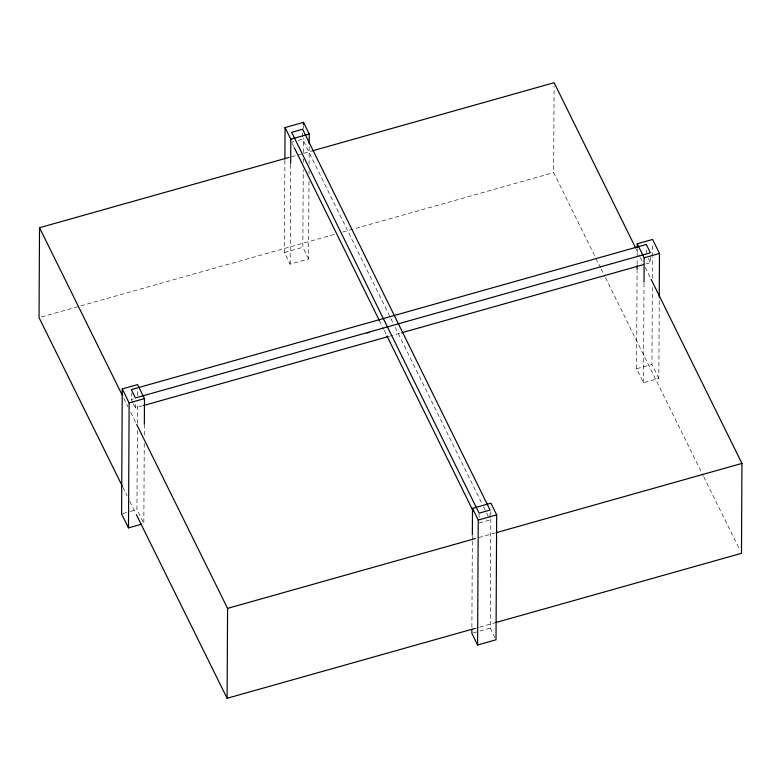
<?xml version="1.0" encoding="UTF-8"?>
<svg xmlns="http://www.w3.org/2000/svg" width="781" height="781" viewBox="0 0 781 781"><rect width="100%" height="100%" fill="white"/><g stroke="black" fill="none" stroke-linecap="round" stroke-linejoin="round"><path stroke-width="0.59" stroke-dasharray="3.9 2.93" d="M132.799 402.625L131.267 399.501L131.296 392.902M142.406 405.856L135.367 407.838L135.386 403.435M144.251 443.491L143.831 523.553L136.939 509.554L137.358 429.491M137.397 423.419L137.505 402.801M137.544 395.518L137.573 389.455M144.3 434.997L144.358 424.083M308.983 181.329L308.573 258.97L290.151 264.163L284.411 252.497L284.889 160.3M290.151 264.163L290.678 163.473M302.589 136.939L302.608 132.536M308.573 258.97L302.833 247.304L303.243 169.662M303.272 162.38L303.292 158.748M303.331 152.676L303.399 138.12M303.458 128.416L303.467 125.995M309.022 174.056L309.042 170.414M309.071 164.352L309.169 146.154M471.88 627.25L472.329 541.126M472.329 539.915L472.349 536.274M479.075 517.559L479.095 514.259M490.019 517.764L490.058 511.164M494.969 637.677L490.263 628.129L490.839 518.945M490.858 514.093L490.878 511.672M600.609 267.785L553.651 172.611L554.1 86.359M659.232 300.773L658.832 378.414L643.476 382.739L636.583 368.73L637.101 270.47M637.13 264.408L637.159 258.345M637.169 257.125L637.218 248.631M643.476 382.739L643.993 283.259M646.258 253.259L646.277 249.959M645.662 264.017L650.358 262.699L650.388 257.193M658.832 378.414L651.94 364.405L652.35 285.553M652.389 278.28L652.496 257.652M652.496 256.441L652.565 244.307M291.616 142.23L293.802 141.615M298.196 140.375L302.579 139.145L390.402 317.584M291.352 156.766L303.048 153.466M303.78 153.261L311.892 150.977M41.364 316.988L334.6 234.349M342.654 232.074L553.651 172.611M284.411 252.497L302.833 247.304M131.267 399.501L133.61 398.837M389.348 336.26L401.659 332.784M122.685 513.566L129.265 511.711M130.359 511.409L136.939 509.554M636.583 368.73L651.94 364.405M479.046 523.055L490.009 519.97M478.782 537.582L495.33 532.925M474.897 628.451L478.421 627.455M479.593 627.123L494.861 622.828M472.993 632.991L478.753 631.37M479.905 631.048L490.263 628.129M123.73 398.183L128.143 407.126M130.739 412.388L136.245 423.527M122.812 487.178L127.127 495.935M129.831 501.402L135.777 513.429M648.308 258.531L650.358 262.699M636.066 248.807L639.942 256.656M640.381 257.545L642.636 262.123M645.233 267.385L650.739 278.534M601.145 268.879L604.924 276.542M605.47 277.636L703.164 475.649M703.701 476.742L739.861 550.039M390.91 318.609L393.077 323.022M395.215 327.366L483.048 505.824M483.546 506.84L488.945 517.793M292.143 143.323L293.763 146.613M379.439 320.679L383.725 329.377M384.252 330.461L386.41 334.834M133.317 403.67L135.367 407.838"/><path stroke-width="1.17" d="M289.009 157.42L39.519 227.73L39.05 317.633L122.266 486.085M144.358 424.083L144.485 398.603L137.593 384.603L122.246 388.928L121.592 513.878L128.484 527.878L141.644 524.168M128.484 527.878L129.138 402.928L122.246 388.928M474.897 628.451L227.105 698.292L227.574 608.389L136.685 424.405M284.899 159.08L285.065 127.547L303.487 122.353L309.227 134.02L309.178 143.724M290.678 163.473L290.805 139.213L285.065 127.547M303.477 124.775L303.487 122.353M471.861 629.681L471.841 633.323L477.591 644.989L496.013 639.795L496.667 514.845L490.917 503.179L472.495 508.372L472.359 535.063M477.591 644.989L478.245 520.039L472.495 508.372M637.111 269.26L637.12 265.618M637.218 247.421L637.237 243.779L652.594 239.455L659.486 253.464L659.252 297.131M644.003 282.048L644.13 257.789L637.237 243.779M651.159 279.403L741.95 463.416L741.481 553.319L496.033 622.496M290.805 139.213L309.227 134.02M312.41 150.831L554.12 82.708L635.627 247.899M367.06 333.048L369.403 332.384M129.138 402.928L144.485 398.603M644.13 257.789L659.486 253.464M143.558 405.534L388.177 336.582M401.659 332.784L643.339 264.671M478.245 520.039L496.667 514.845M227.574 608.389L475.365 538.548M496.325 532.642L741.95 463.416M39.519 227.73L122.197 395.088M136.314 514.523L227.105 698.292M294.291 147.677L379.439 320.679M386.937 335.908L473.159 511.086M302.628 129.236L291.664 132.331L479.095 513.156L490.068 510.061L302.628 129.236M646.307 244.453L131.315 389.602L135.416 397.939L650.407 252.79L646.307 244.453"/></g></svg>
